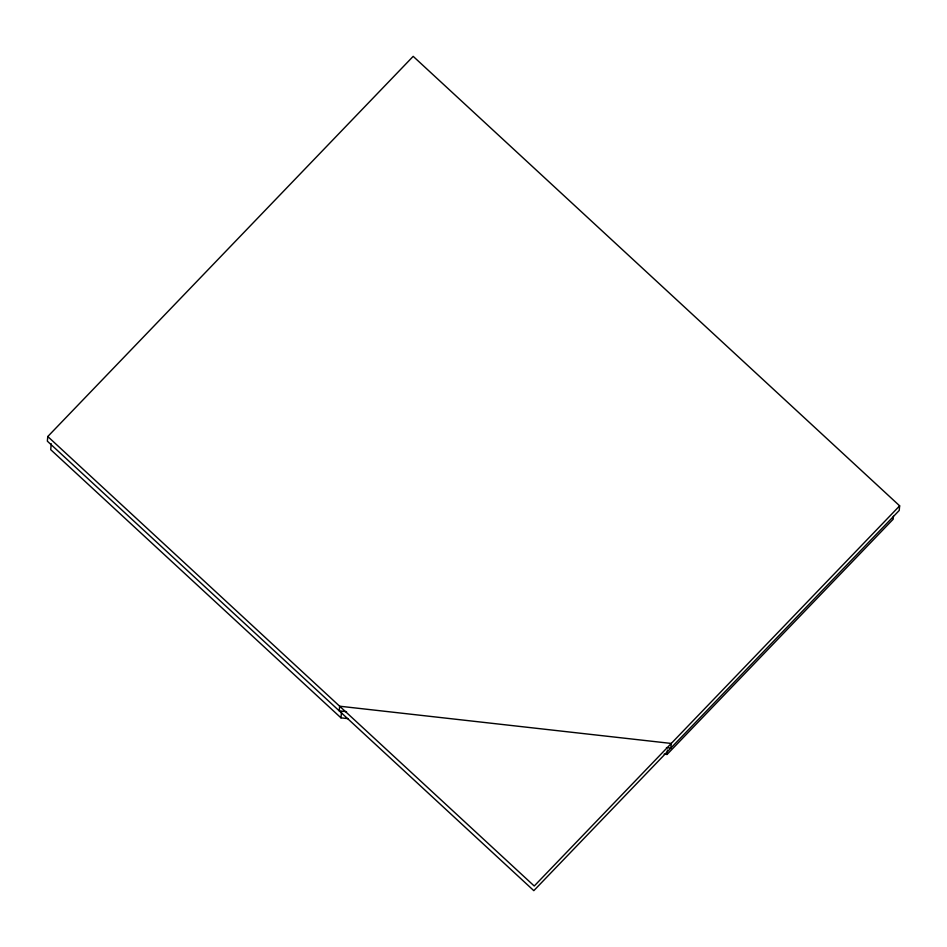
<?xml version="1.0" encoding="UTF-8"?>
<svg xmlns="http://www.w3.org/2000/svg" width="947" height="947" viewBox="0 0 947 947"><rect width="100%" height="100%" fill="white"/><g stroke="black" fill="none" stroke-linecap="round" stroke-linejoin="round"><path stroke-width="1.42" d="M47.776 436.531L47.35 441.16L533.812 890.654L899.224 510.469L899.65 505.84L413.188 56.347L47.776 436.531L534.238 886.013L899.65 505.84M51.245 443.776L50.712 449.659L340.967 717.85L348.318 718.678M340.967 717.85L341.512 711.966M664.119 754.132L667.055 754.463L667.457 750.048M893.423 516.281L893.163 519.228L667.055 754.463M346.566 711.682L339.227 710.854L339.653 706.213L671.269 743.442L670.843 748.083L666.439 747.585"/></g></svg>
